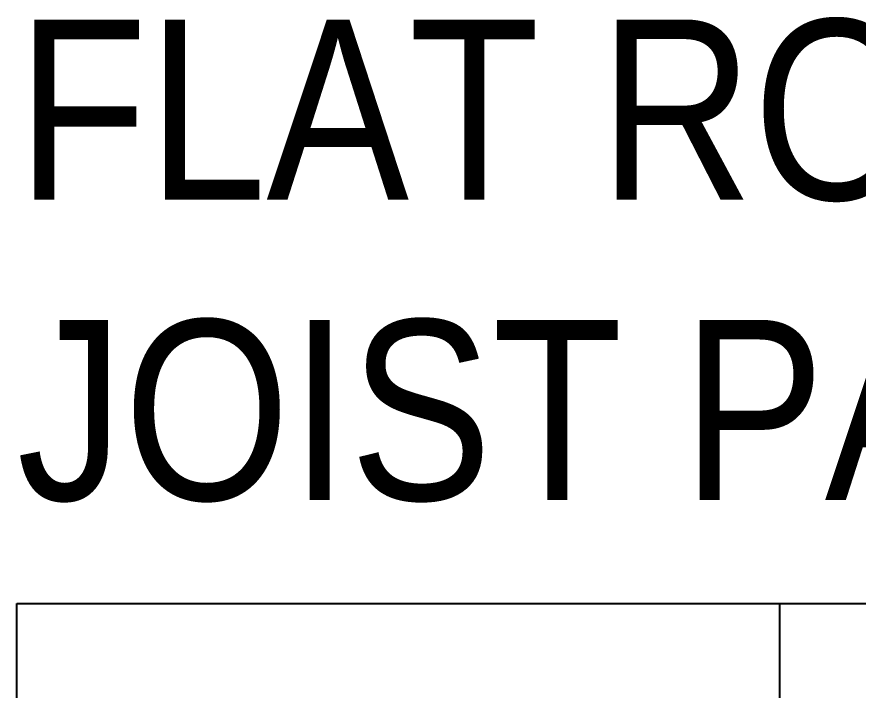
# Model space of a CAD drawing. Header units: inches. Extents: x -2661 to 42767, y -1222 to 9099.
# Drawn here: x -1948.4 to -1845.7, y 3511 to 3593.2 of the extents above; entities that cross this region are included whole.
import ezdxf

# ---------------------------------------------------------------- set-up
doc = ezdxf.new("R2010")
doc.units = ezdxf.units.IN
doc.header["$LTSCALE"] = 12
doc.header["$MEASUREMENT"] = 0
doc.layers.get('0').update_dxf_attribs({"linetype": 'CONTINUOUS'})
doc.layers.add('S-ANNO-GRID-NONPLOT', color=251, linetype='CONTINUOUS', plot=False)
doc.layers.add('S-ANNO-NOTE', color=4, linetype='CONTINUOUS')
doc.styles.add('Arial', font='arial.ttf', dxfattribs={"width": 0.85})

# ---------------------------------------------------------------- blocks, each defined once
blk = doc.blocks.new('Se_24x36_STARTERS_GRID')
for p, q in [((-372.84, 276), (-279.63, 276)), ((-372.84, 184), (-372.84, 276)), ((-279.63, -92), (-279.63, 276)), ((-279.63, 276), (-186.42, 276))]:
    blk.add_line(p, q)

msp = doc.modelspace()

# ---------------------------------------------------------------- block references
at = {"layer": 'S-ANNO-GRID-NONPLOT'}
msp.add_blockref('Se_24x36_STARTERS_GRID', (-1575.60916, 3245.54657), dxfattribs=at)

# ---------------------------------------------------------------- texts
at = {"layer": 'S-ANNO-NOTE', "color": 2, "insert": (-1948.44556, 3527.54657), "char_height": 22, "width": 385.2088404, "attachment_point": 7, "style": 'Arial'}
msp.add_mtext('\\A1;\\pxql,t10;FLAT ROOFS\\PJOIST PARALLEL (WD 01-10)', dxfattribs=at)

doc.saveas('drawing.dxf')
